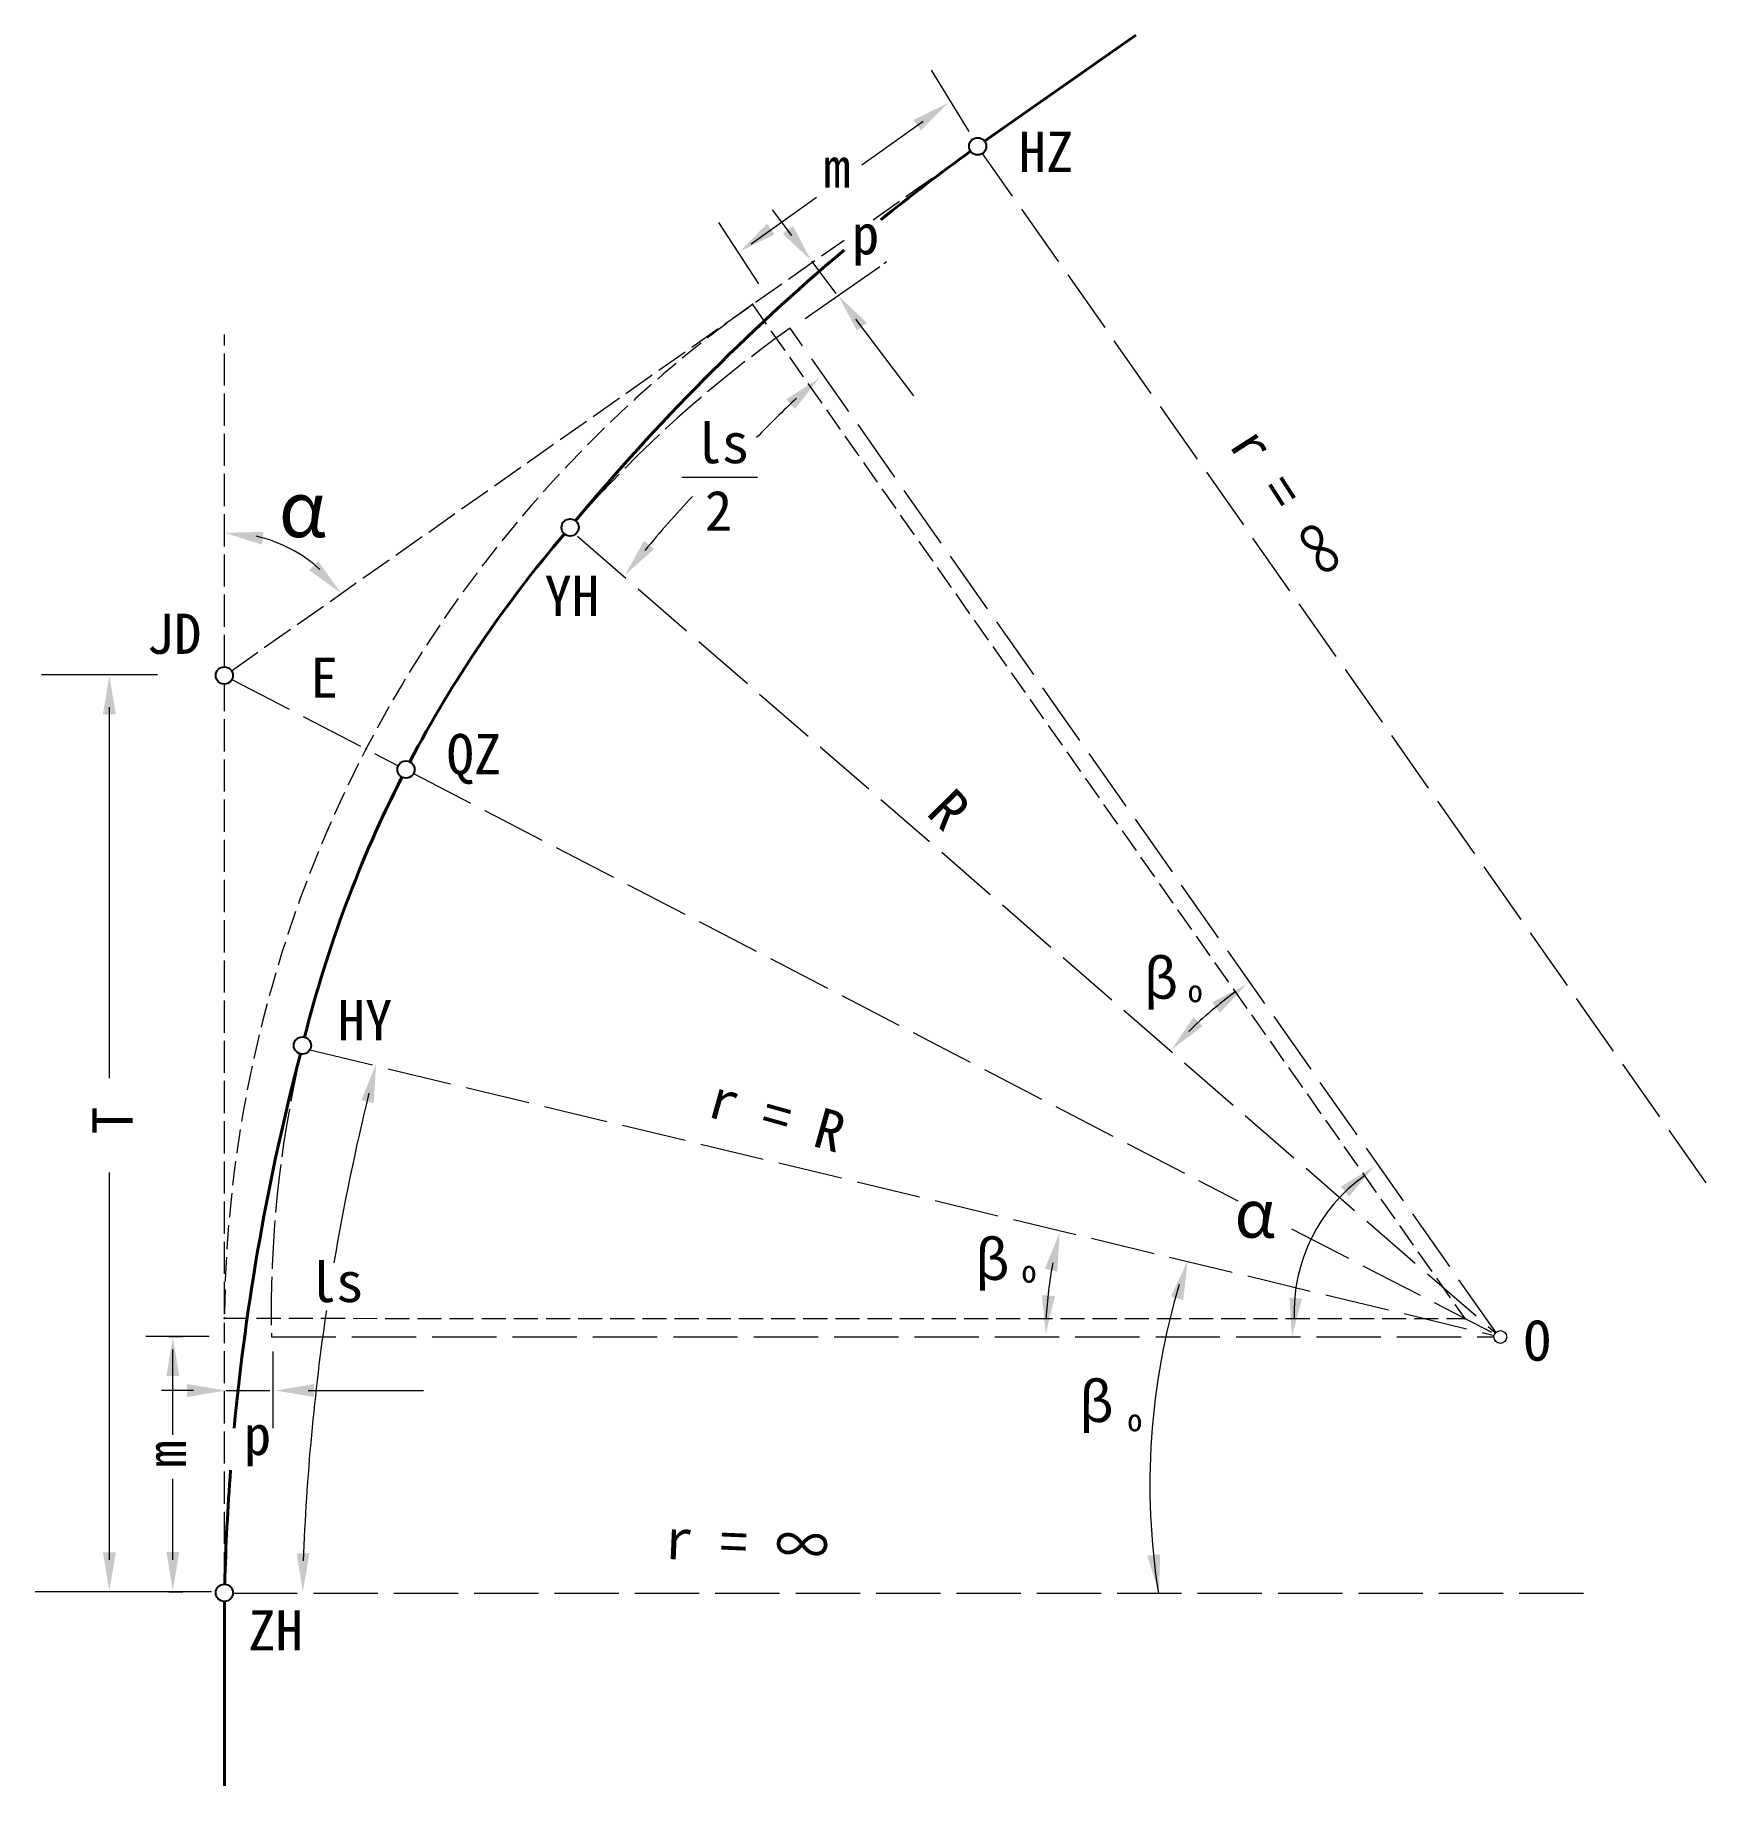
# Model space of a CAD drawing. Header units: millimetres. Extents: x 296 to 504, y -25 to 192.
import ezdxf

# ---------------------------------------------------------------- set-up
doc = ezdxf.new("R2010")
doc.units = ezdxf.units.MM
doc.header["$PDSIZE"] = 1.2
for name, pattern in [('Dash31A', [4, 3, -1]), ('Dash41A', [5, 4, -1]), ('Dash61A', [7, 6, -1]), ('Dash82A', [10, 8, -2])]:
    doc.linetypes.add(name, pattern=pattern)
for name, color, linetype in [('Ccueve', 7, 'Continuous'), ('Dash', 7, 'Dash61A'), ('Dash1', 7, 'Dash31A'), ('Dimention', 7, 'Continuous'), ('Ecueve', 7, 'Continuous'), ('Radius', 7, 'Dash82A'), ('Remark', 7, 'Continuous'), ('Tangent', 7, 'Dash41A')]:
    doc.layers.add(name, color=color, linetype=linetype)
doc.styles.get("Standard").update_dxf_attribs({"font": ''})
doc.styles.get('Standard').set_extended_font_data('SimSun')

msp = doc.modelspace()

# ---------------------------------------------------------------- linework, layer by layer
at = {"lineweight": 40}
for p, q in [((414.43, 179.12), (433.24, 192.34)), ((319.88, -2.49), (319.88, -25.45))]:
    msp.add_line(p, q, dxfattribs=at)
at = {"lineweight": 13}
msp.add_circle((478.6, 30.39), 0.799, dxfattribs=at)
at = {"layer": 'Ccueve', "lineweight": 40}
for start, end in [(139.4583, 152.2367), (153.0325, 165.9146)]:
    msp.add_arc((479.15, 30.23), 153.93, start, end, dxfattribs=at)
at = {"layer": 'Dash', "lineweight": 13}
for centre, radius, start, end in [((479.15, 30.23), 153.93, 125.2765, 138.6625), ((469.33, 33.36), 143.64, 167.0252, 181.1776)]:
    msp.add_arc(centre, radius, start, end, dxfattribs=at)
at = {"layer": 'Dash'}
for points in [[(437.61, 35.43), (439.15, 34.99), (439.69, 39.83)], [(436.28, 3.39), (434.69, 3.18), (436.13, -1.47)]]:
    msp.add_solid(points, dxfattribs=at)
at = {"layer": 'Dash1', "color": 1, "lineweight": 13}
for p in [(385.56, 158.82), (319.88, 32.72)]:
    msp.add_line(p, (474.16, 32.71), dxfattribs=at)
msp.add_arc((476.29, 31.41), 156.42, 125.4543, 179.5181, dxfattribs=at)
at = {"layer": 'Dimention', "lineweight": 13}
for p, q in [((412.52, 180.32), (407.82, 187.95)), ((399.18, 176.21), (406.78, 181.64)), ((385.39, 166.35), (393.53, 172.17)), ((390.48, 167.41), (388.06, 170.6)), ((386.35, 161.4), (381.36, 169.02)), ((392.11, 157.07), (401.39, 163.55)), ((392.89, 164.22), (395.95, 160.19)), ((401.92, 163.93), (402.25, 164.15)), ((398.36, 157), (405.58, 147.47)), ((376.79, 137.33), (386.18, 137.33)), ((311.55, 112.75), (297.13, 112.75)), ((305.33, 112.75), (304.33, 112.75)), ((317.97, 30.44), (310.09, 30.44)), ((312.96, 30.44), (314.71, 30.44)), ((325.88, 28.61), (325.88, 19.06)), ((316.05, 23.75), (312.05, 23.75)), ((320.05, 23.75), (325.54, 23.75)), ((330.28, 23.74), (344.63, 23.74)), ((318.28, -1.31), (296.32, -1.31)), ((305.33, -1.31), (304.33, -1.31)), ((312.96, -1.31), (314.71, -1.31))]:
    msp.add_line(p, q, dxfattribs=at)
at = {"layer": 'Dimention', "lineweight": 9}
for p, q in [((305.58, 62.61), (305.58, 108.75)), ((305.58, 2.69), (305.58, 50.84)), ((313.46, 18.23), (313.46, 28.83)), ((313.46, 2.69), (313.46, 12.77))]:
    msp.add_line(p, q, dxfattribs=at)
at = {"layer": 'Dimention', "lineweight": 13}
for centre, radius, start, end in [((486.98, 44.74), 140.33, 133.1201, 135.9767), ((480.44, 38.94), 140.33, 136.8306, 140.4976), ((319.88, 112.67), 17.77, 48.0245, 77.077), ((477.8, 29.49), 54.37, 126.2928, 134.304), ((619.56, -8.57), 290.1, 166.1772, 170.4376), ((473.78, 33.48), 20.84, 125.4505, 182.1081), ((474.74, 29.78), 52.74, 169.2631, 176.8219), ((521.47, 12.08), 86.47, 163.2918, 189.0053), ((619.56, -8.57), 290.1, 171.6193, 177.8041)]:
    msp.add_arc(centre, radius, start, end, dxfattribs=at)
for points in [[(405.58, 181.77), (406.51, 180.47), (409.95, 183.91)], [(387.38, 168.85), (388.31, 167.54), (383.95, 165.4)], [(390.61, 168.59), (389.33, 167.62), (392.87, 164.28)], [(399.81, 156.53), (398.54, 155.57), (396.28, 159.88)], [(389.76, 147.02), (390.84, 145.83), (393.85, 149.65)], [(324.53, 128.95), (324.76, 130.54), (319.89, 130.43)], [(373.32, 128.41), (372.07, 129.41), (369.7, 125.16)], [(331.55, 126.9), (330.42, 125.78), (334.36, 122.93)], [(304.77, 107.85), (306.37, 107.85), (305.57, 112.65)], [(442.75, 72.01), (443.72, 70.74), (447.05, 74.28)], [(441.57, 69.06), (440.41, 70.16), (437.68, 66.14)], [(336.9, 59.86), (338.46, 59.5), (338.74, 64.36)], [(458.75, 49.09), (459.79, 47.88), (462.91, 51.61)], [(421.92, 38.89), (423.48, 38.53), (423.78, 43.39)], [(423.18, 35.5), (421.58, 35.61), (422.04, 30.76)], [(453.93, 35.16), (452.34, 35.32), (452.67, 30.46)], [(312.66, 25.56), (314.26, 25.56), (313.46, 30.36)], [(315.24, 24.54), (315.24, 22.94), (320.04, 23.74)], [(331.01, 24.54), (331.01, 22.94), (326.21, 23.74)], [(304.77, 3.6), (306.37, 3.6), (305.57, -1.2)], [(312.66, 3.64), (314.26, 3.64), (313.46, -1.16)], [(330.46, 3.49), (328.86, 3.5), (329.63, -1.31)]]:
    msp.add_solid(points, dxfattribs=at)
at = {"layer": 'Ecueve', "lineweight": 40}
for centre, radius, start, end in [((569.61, -39.12), 267.79, 125.8715, 128.8724), ((569.61, -39.12), 267.79, 130.144, 140.3056), ((610.91, -8.2), 291.1, 165.3087, 174.6255), ((610.91, -8.2), 291.1, 175.6564, 178.4549)]:
    msp.add_arc(centre, radius, start, end, dxfattribs=at)
at = {"layer": 'Radius', "lineweight": 13}
for p, q in [((504.18, 49.59), (414.19, 177.62)), ((478.05, 30.98), (390.25, 155.89)), ((363.78, 130.02), (478, 30.92)), ((320.81, 112.19), (341.5, 101.46)), ((343.4, 100.48), (445.95, 47.33)), ((330.52, 66.11), (477.83, 30.6)), ((452.62, 43.87), (477.9, 30.77)), ((325.72, 30.41), (477.8, 30.41)), ((320.94, -1.45), (489.54, -1.45))]:
    msp.add_line(p, q, dxfattribs=at)
at = {"layer": 'Radius'}
for p in [(385.56, 158.82), (337.5, 103.54), (319.88, 32.72), (474.16, 32.71)]:
    msp.add_point(p, dxfattribs=at)
at = {"layer": 'Remark'}
for centre in [(413.57, 178.5), (362.88, 131.09), (319.86, 112.68), (342.46, 100.98), (329.58, 66.66), (319.87, -1.42)]:
    msp.add_circle(centre, 1.07, dxfattribs=at)
at = {"layer": 'Tangent', "lineweight": 13}
for p, q in [((414.43, 179.12), (423.65, 185.6)), ((400.56, 169.37), (412.69, 177.89)), ((385.96, 159.11), (396.96, 166.84)), ((320.74, 113.27), (385.11, 158.51)), ((319.88, 113.74), (319.88, 155.08)), ((319.88, 33.24), (319.88, 111.61)), ((319.88, -0.35), (319.88, 32.17)), ((319.88, -9.25), (319.88, -2.49))]:
    msp.add_line(p, q, dxfattribs=at)

# ---------------------------------------------------------------- texts
for s, rotation, p in [('r = ∞', 302.8342, (444.72, 141.37)), ('r = R', 344.3447, (379.76, 57.87)), ('r = ∞', 357.5755, (374.64, 2.8))]:
    msp.add_text(s, height=5, rotation=rotation).set_placement(p)
at = {"layer": 'Dimention', "lineweight": 13}
for s, height, p in [('m', 5, (394.36, 173.37)), ('p', 5, (397.93, 165.07)), ('ls', 5, (378.34, 139.09)), ('α', 7, (326.63, 129.89)), ('2', 5, (379.64, 130.67)), ('E', 5, (330.6, 109.9)), ('β', 5, (434.24, 72.47)), ('α', 6, (445.53, 42.75)), ('β', 5, (413.26, 37.5)), ('p', 5, (322.29, 15.73))]:
    msp.add_text(s, height=height, dxfattribs=at).set_placement(p)
for s, rotation, p in [('T', 90, (308.45, 55.63)), ('ls', 359.9898, (330.36, 34.75)), ('m', 90, (315.11, 14.12))]:
    msp.add_text(s, height=5, rotation=rotation, dxfattribs=at).set_placement(p)
at = {"layer": 'Dimention'}
msp.add_text('β', height=5, dxfattribs=at).set_placement((426.21, 19.83))
at = {"layer": 'Remark', "lineweight": 13}
for s, p in [('HZ', (418.68, 175.32)), ('YH', (359.69, 120.08)), ('JD', (310.21, 115.37)), ('QZ', (347.51, 100.4)), ('HY', (333.96, 67.3)), ('O', (481.49, 27.44)), ('ZH', (322.84, -8.59))]:
    msp.add_text(s, height=5, dxfattribs=at).set_placement(p)
msp.add_text('R', height=5, rotation=314.6503, dxfattribs=at).set_placement((407.05, 95.46))
at = {"layer": 'Remark'}
for p in [(439.69, 72.04), (419.01, 37.16), (432.17, 18.67)]:
    msp.add_text('o', height=2.8, dxfattribs=at).set_placement(p)

doc.saveas('drawing.dxf')
